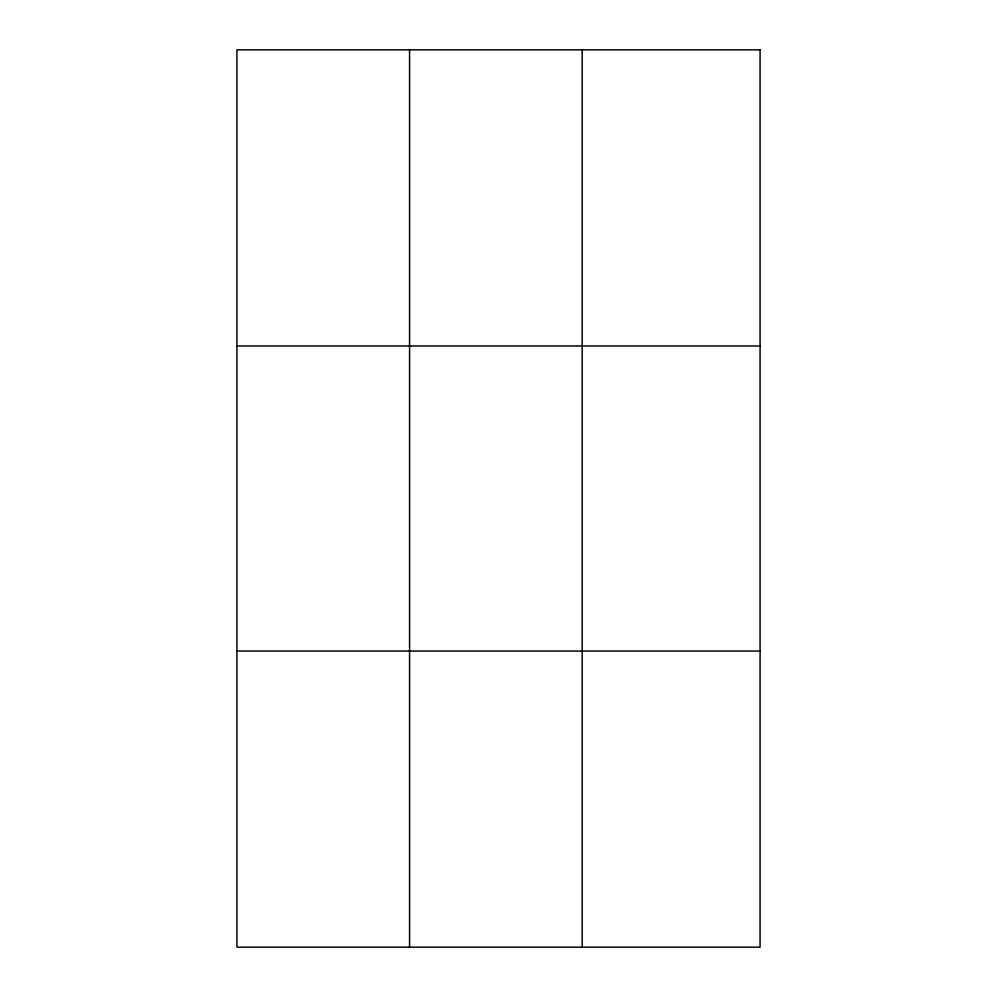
<?xml version="1.0" encoding="UTF-8"?>
<svg xmlns="http://www.w3.org/2000/svg" width="997" height="997" viewBox="0 0 997 997"><rect width="100%" height="100%" fill="white"/><g stroke="black" fill="none" stroke-linecap="round" stroke-linejoin="round"><path stroke-width="1.5" d="M409.568 947.15L409.568 49.85M582.211 947.15L582.211 49.85M236.925 345.959L760.075 345.959M236.925 651.041L760.075 651.041M760.075 49.85L760.075 947.15L236.925 947.15L236.925 49.85L760.075 49.85"/></g></svg>
